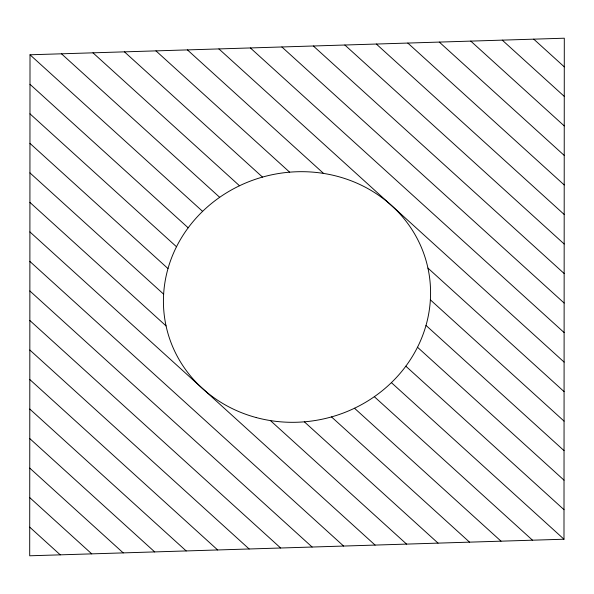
<?xml version="1.0" encoding="UTF-8"?>
<svg xmlns="http://www.w3.org/2000/svg" width="594" height="594" viewBox="0 0 594 594"><rect width="100%" height="100%" fill="white"/><g stroke="black" fill="none" stroke-linecap="round" stroke-linejoin="round"><path stroke-width="0.89" d="M30.012 54.782L29.7 555.791L563.988 539.218L564.3 38.209L30.012 54.782L202.606 211.367M533.746 39.159L564.285 66.862M502.257 40.132L564.263 96.384M470.775 41.112L564.248 125.906M439.293 42.085L564.226 155.428M407.811 43.065L564.211 184.949M376.329 44.038L564.189 214.471M344.847 45.018L564.174 243.993M313.357 45.998L564.152 273.515M281.875 46.971L564.137 303.037M250.393 47.951L564.114 332.558M218.911 48.923L564.1 362.08M187.429 49.903L323.574 173.418M427.932 268.087L564.077 391.602M155.947 50.876L289.642 172.171M430.36 299.829L564.062 421.124M124.458 51.856L262.503 177.086M426.002 325.415L564.048 450.646M92.976 52.829L239.508 185.766M417.5 347.238L564.025 480.175M61.494 53.809L219.676 197.312M405.828 366.186L564.01 509.697M391.394 382.633L563.988 539.218M29.99 84.303L188.172 227.814M374.324 396.688L532.506 540.191M29.975 113.825L176.5 246.762M354.492 408.234L501.024 541.171M29.952 143.354L167.998 268.585M331.497 416.914L469.542 542.144M29.938 172.876L163.64 294.171M304.358 421.829L438.053 543.124M29.923 202.398L166.068 325.913M270.426 420.582L406.571 544.097M29.9 231.92L375.089 545.077M29.886 261.442L343.607 546.049M29.863 290.963L312.125 547.029M29.849 320.485L280.643 548.002M29.826 350.007L249.153 548.982M29.811 379.529L217.671 549.962M29.789 409.051L186.189 550.935M29.774 438.572L154.707 551.915M29.752 468.094L123.225 552.888M29.737 497.616L91.743 553.868M29.715 527.138L60.254 554.841M256.252 417.567A134.096 124.762 -13.9 0 0 427.539 266.327A134.096 124.762 -13.9 0 0 207.209 207.106A134.096 124.762 -13.9 0 0 256.252 417.567"/></g></svg>
